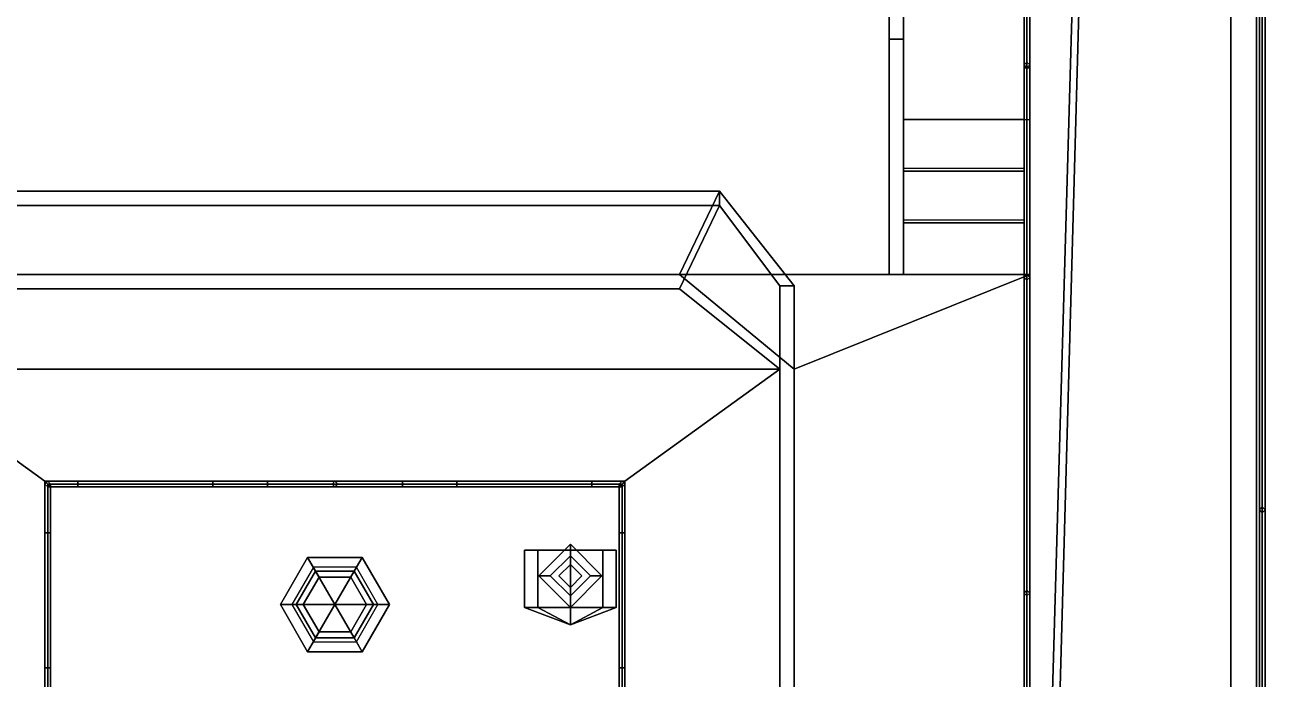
# Model space of a CAD drawing. Header units: millimetres. Extents: x -3.5 to 3.5, y -23.5 to 25.1.
# Drawn here: x -1.08 to 3.24, y -4.36 to -2.08 of the extents above; entities that cross this region are included whole.
import ezdxf

# ---------------------------------------------------------------- set-up
doc = ezdxf.new("R2010")
doc.units = ezdxf.units.MM
doc.layers.add('railings', color=6, linetype='Continuous')
doc.layers.add('superstructure', color=3, linetype='Continuous')

msp = doc.modelspace()

# ---------------------------------------------------------------- linework, layer by layer
for points in [[(3.24, -23.47, 1.46), (3.24, 21.45, 1.46), (2.38, -9.68, 1.46), (2.38, -22.5, 1.46)], [(3.24, 21.45, 1.46), (3.24, 21.45, 1.46), (2.42, -7.16, 1.46), (2.38, -9.68, 1.46)], [(2.42, -7.16, 1.46), (3.24, 21.45, 1.46), (3.24, 21.45, 1.46), (2.42, 0.73, 1.46)], [(3.24, 21.45, 1.46), (3.24, -23.47, 1.46), (3.24, -23.47), (3.24, 20.5995)], [(3.24, 20.5995), (3.24, -21.38, -0.39), (3.24, -16.49, -1.19), (3.24, 12.85, -1.19)], [(3.24, -23.47), (3.24, -23.47), (3.24, -21.38, -0.39), (3.24, 20.5995)], [(3.12, 12.85, -1.31), (3.12, -16.49, -1.31), (-3.12, -16.49, -1.31), (-3.12, 12.85, -1.31)], [(3.21, 12.85, -1.28), (3.21, -16.49, -1.28), (3.12, -16.49, -1.31), (3.12, 12.85, -1.31)], [(3.24, 12.85, -1.19), (3.24, -16.49, -1.19), (3.21, -16.49, -1.28), (3.21, 12.85, -1.28)], [(1.93, -2.95, 2.94), (1.93, -0.32, 2.94), (1.93, -0.32, 4.13), (1.93, -2.13, 4.13)], [(1.93, -0.32, 4.13), (1.93, -2.13, 4.13), (1.98, -2.13, 4.13), (1.98, -0.32, 4.13)], [(1.98, -2.95, 2.94), (1.98, -0.32, 2.94), (1.98, -0.32, 4.13), (1.98, -2.13, 4.13)], [(1.93, -2.95, 2.94), (1.93, -2.95, 2.94), (1.93, -2.13, 4.13), (1.93, -2.95, 3.73)], [(1.93, -2.13, 4.13), (1.93, -2.95, 3.73), (1.98, -2.95, 3.73), (1.98, -2.13, 4.13)], [(1.98, -2.95, 2.94), (1.98, -2.95, 2.94), (1.98, -2.13, 4.13), (1.98, -2.95, 3.73)], [(1.34, -2.66, 5.16), (1.2, -2.95, 4.84), (-1.2, -2.95, 4.84), (-1.34, -2.66, 5.16)], [(-1.34, -2.71, 5.16), (1.34, -2.71, 5.16), (1.34, -2.66, 5.16), (-1.34, -2.66, 5.16)], [(1.6, -2.99, 5.16), (1.6, -3.28, 4.84), (1.2, -2.95, 4.84), (1.34, -2.66, 5.16)], [(1.34, -2.71, 5.16), (1.55, -2.99, 5.16), (1.6, -2.99, 5.16), (1.34, -2.66, 5.16)], [(-1.2, -3, 4.84), (1.2, -3, 4.84), (1.34, -2.71, 5.16), (-1.34, -2.71, 5.16)], [(1.2, -3, 4.84), (1.55, -3.28, 4.84), (1.55, -2.99, 5.16), (1.34, -2.71, 5.16)], [(1.2, -2.95, 4.84), (1.2, -2.95, 3.73), (-1.2, -2.95, 3.73), (-1.2, -2.95, 4.84)], [(1.6, -3.28, 4.84), (1.6, -3.28, 3.73), (1.2, -2.95, 3.73), (1.2, -2.95, 4.84)], [(-1.2, -3, 3.73), (1.2, -3, 3.73), (1.2, -3, 4.84), (-1.2, -3, 4.84)], [(1.2, -3, 3.73), (1.55, -3.28, 3.73), (1.55, -3.28, 4.84), (1.2, -3, 4.84)], [(1.55, -3.28, 4.84), (1.55, -5.27, 4.84), (1.55, -5.27, 5.16), (1.55, -2.99, 5.16)], [(1.55, -2.99, 5.16), (1.55, -5.27, 5.16), (1.6, -5.27, 5.16), (1.6, -2.99, 5.16)], [(1.6, -5.27, 5.16), (1.6, -5.27, 4.84), (1.6, -3.28, 4.84), (1.6, -2.99, 5.16)], [(1.55, -3.28, 3.73), (1.55, -7.11, 3.73), (1.55, -7.11, 4.84), (1.55, -5.27, 4.84)], [(1.55, -3.28, 3.73), (1.55, -5.27, 4.84), (1.55, -5.27, 4.84), (1.55, -3.28, 4.84)], [(1.6, -7.16, 4.84), (1.6, -7.16, 3.73), (1.6, -3.28, 3.73), (1.6, -5.27, 4.84)], [(1.6, -5.27, 4.84), (1.6, -5.27, 4.84), (1.6, -3.28, 3.73), (1.6, -3.28, 4.84)]]:
    msp.add_3dface(points)
at = {"layer": 'railings'}
for points in [[(3.22, -23.45, 2.35), (3.23, -23.46, 2.36), (3.23, 21.45, 2.36), (3.22, 21.45, 2.35)], [(3.23, -23.46, 2.34), (3.22, -23.45, 2.35), (3.22, 21.45, 2.35), (3.23, 21.45, 2.34)], [(3.22, -23.45, 1.94), (3.23, -23.46, 1.95), (3.23, 21.45, 1.95), (3.22, 21.45, 1.94)], [(3.23, -23.46, 1.93), (3.22, -23.45, 1.94), (3.22, 21.45, 1.94), (3.23, 21.45, 1.93)], [(3.23, -23.46, 2.36), (3.24, -23.47, 2.35), (3.24, 21.45, 2.35), (3.23, 21.45, 2.36)], [(3.24, -23.47, 2.35), (3.23, -23.46, 2.34), (3.23, 21.45, 2.34), (3.24, 21.45, 2.35)], [(3.23, -23.46, 1.95), (3.24, -23.47, 1.94), (3.24, 21.45, 1.94), (3.23, 21.45, 1.95)], [(3.24, -23.47, 1.94), (3.23, -23.46, 1.93), (3.23, 21.45, 1.93), (3.24, 21.45, 1.94)], [(2.4, 0.73, 3.43), (2.41, 0.73, 3.42), (2.41, -2.23, 3.42), (2.4, -2.23, 3.43)], [(2.41, 0.73, 3.44), (2.4, 0.73, 3.43), (2.4, -2.23, 3.43), (2.41, -2.23, 3.44)], [(2.4, 0.73, 3.83), (2.41, 0.73, 3.82), (2.41, -2.23, 3.82), (2.4, -2.23, 3.83)], [(2.41, 0.73, 3.84), (2.4, 0.73, 3.83), (2.4, -2.23, 3.83), (2.41, -2.23, 3.84)], [(2.41, 0.73, 3.42), (2.42, 0.73, 3.43), (2.42, -2.23, 3.43), (2.41, -2.23, 3.42)], [(2.42, 0.73, 3.43), (2.41, 0.73, 3.44), (2.41, -2.23, 3.44), (2.42, -2.23, 3.43)], [(2.41, 0.73, 3.82), (2.42, 0.73, 3.83), (2.42, -2.23, 3.83), (2.41, -2.23, 3.82)], [(2.42, 0.73, 3.83), (2.41, 0.73, 3.84), (2.41, -2.23, 3.84), (2.42, -2.23, 3.83)], [(2.4, -2.22, 3.83), (2.41, -2.21, 3.82), (2.41, -2.21, 2.94), (2.4, -2.22, 2.94)], [(2.41, -2.23, 3.82), (2.4, -2.22, 3.83), (2.4, -2.22, 2.94), (2.41, -2.23, 2.94)], [(2.4, -2.23, 3.43), (2.41, -2.23, 3.42), (2.41, -2.95, 4.21), (2.4, -2.95, 4.22)], [(2.41, -2.23, 3.44), (2.4, -2.23, 3.43), (2.4, -2.95, 4.22), (2.41, -2.95, 4.23)], [(2.4, -2.23, 3.83), (2.41, -2.23, 3.82), (2.41, -2.95, 4.61), (2.4, -2.95, 4.62)], [(2.41, -2.23, 3.84), (2.4, -2.23, 3.83), (2.4, -2.95, 4.62), (2.41, -2.95, 4.63)], [(2.41, -2.21, 3.82), (2.42, -2.22, 3.83), (2.42, -2.22, 2.94), (2.41, -2.21, 2.94)], [(2.42, -2.22, 3.83), (2.41, -2.23, 3.82), (2.41, -2.23, 2.94), (2.42, -2.22, 2.94)], [(2.41, -2.23, 3.42), (2.42, -2.23, 3.43), (2.42, -2.95, 4.22), (2.41, -2.95, 4.21)], [(2.42, -2.23, 3.43), (2.41, -2.23, 3.44), (2.41, -2.95, 4.23), (2.42, -2.95, 4.22)], [(2.41, -2.23, 3.82), (2.42, -2.23, 3.83), (2.42, -2.95, 4.62), (2.41, -2.95, 4.61)], [(2.42, -2.23, 3.83), (2.41, -2.23, 3.84), (2.41, -2.95, 4.63), (2.42, -2.95, 4.62)], [(2.4, -2.96, 4.62), (2.41, -2.95, 4.61), (2.41, -2.95, 3.73), (2.4, -2.96, 3.73)], [(2.4, -2.95, 4.22), (2.41, -2.95, 4.21), (2.41, -7.16, 4.21), (2.4, -7.16, 4.22)], [(2.41, -2.95, 4.23), (2.4, -2.95, 4.22), (2.4, -7.16, 4.22), (2.41, -7.16, 4.23)], [(2.4, -2.95, 4.62), (2.41, -2.95, 4.61), (2.41, -7.16, 4.61), (2.4, -7.16, 4.62)], [(2.41, -2.95, 4.63), (2.4, -2.95, 4.62), (2.4, -7.16, 4.62), (2.41, -7.16, 4.63)], [(2.41, -2.97, 4.61), (2.4, -2.96, 4.62), (2.4, -2.96, 3.73), (2.41, -2.97, 3.73)], [(2.41, -2.95, 4.61), (2.42, -2.96, 4.62), (2.42, -2.96, 3.73), (2.41, -2.95, 3.73)], [(2.41, -2.95, 4.21), (2.42, -2.95, 4.22), (2.42, -7.16, 4.22), (2.41, -7.16, 4.21)], [(2.42, -2.95, 4.22), (2.41, -2.95, 4.23), (2.41, -7.16, 4.23), (2.42, -7.16, 4.22)], [(2.41, -2.95, 4.61), (2.42, -2.95, 4.62), (2.42, -7.16, 4.62), (2.41, -7.16, 4.61)], [(2.42, -2.95, 4.62), (2.41, -2.95, 4.63), (2.41, -7.16, 4.63), (2.42, -7.16, 4.62)], [(2.42, -2.96, 4.62), (2.41, -2.97, 4.61), (2.41, -2.97, 3.73), (2.42, -2.96, 3.73)], [(-1, -3.67, 5.89), (-1.01, -3.68, 5.89), (-1.01, -3.68, 6.88), (-1, -3.67, 6.88)], [(-1, -7.15, 6.87), (-1.01, -7.16, 6.88), (-1.01, -3.67, 6.88), (-1, -3.68, 6.87)], [(-1.01, -7.16, 6.88), (-1, -7.15, 6.89), (-1, -3.68, 6.89), (-1.01, -3.67, 6.88)], [(1.01, -3.67, 6.88), (1, -3.68, 6.87), (-1, -3.68, 6.87), (-1.01, -3.67, 6.88)], [(1, -3.68, 6.89), (1.01, -3.67, 6.88), (-1.01, -3.67, 6.88), (-1, -3.68, 6.89)], [(-0.99, -3.68, 5.89), (-1, -3.67, 5.89), (-1, -3.67, 6.88), (-0.99, -3.68, 6.88)], [(1, -3.67, 6.18), (0.99, -3.68, 6.17), (-0.99, -3.68, 6.17), (-1, -3.67, 6.18)], [(0.99, -3.68, 6.19), (1, -3.67, 6.18), (-1, -3.67, 6.18), (-0.99, -3.68, 6.19)], [(1, -3.67, 6.5), (0.99, -3.68, 6.49), (-0.99, -3.68, 6.49), (-1, -3.67, 6.5)], [(0.99, -3.68, 6.51), (1, -3.67, 6.5), (-1, -3.67, 6.5), (-0.99, -3.68, 6.51)], [(0, -3.67, 5.89), (-0.01, -3.68, 5.89), (-0.01, -3.68, 6.87), (0, -3.67, 6.88)], [(0.01, -3.68, 5.89), (0, -3.67, 5.89), (0, -3.67, 6.88), (0.01, -3.68, 6.87)], [(1, -3.67, 5.89), (0.99, -3.68, 5.89), (0.99, -3.68, 6.88), (1, -3.67, 6.88)], [(1.01, -3.68, 5.89), (1, -3.67, 5.89), (1, -3.67, 6.88), (1.01, -3.68, 6.88)], [(1.01, -7.16, 6.88), (1, -7.15, 6.87), (1, -3.68, 6.87), (1.01, -3.67, 6.88)], [(1, -7.15, 6.89), (1.01, -7.16, 6.88), (1.01, -3.67, 6.88), (1, -3.68, 6.89)], [(-1.01, -3.68, 5.89), (-1, -3.69, 5.89), (-1, -3.69, 6.88), (-1.01, -3.68, 6.88)], [(-1, -7.14, 6.17), (-1.01, -7.15, 6.18), (-1.01, -3.68, 6.18), (-1, -3.69, 6.17)], [(-1.01, -7.15, 6.18), (-1, -7.14, 6.19), (-1, -3.69, 6.19), (-1.01, -3.68, 6.18)], [(-1, -7.14, 6.49), (-1.01, -7.15, 6.5), (-1.01, -3.68, 6.5), (-1, -3.69, 6.49)], [(-1.01, -7.15, 6.5), (-1, -7.14, 6.51), (-1, -3.69, 6.51), (-1.01, -3.68, 6.5)], [(-1, -3.69, 5.89), (-0.99, -3.68, 5.89), (-0.99, -3.68, 6.88), (-1, -3.69, 6.88)], [(-0.99, -7.15, 6.18), (-1, -7.14, 6.17), (-1, -3.69, 6.17), (-0.99, -3.68, 6.18)], [(-1, -7.14, 6.19), (-0.99, -7.15, 6.18), (-0.99, -3.68, 6.18), (-1, -3.69, 6.19)], [(0.99, -3.68, 6.17), (1, -3.69, 6.18), (-1, -3.69, 6.18), (-0.99, -3.68, 6.17)], [(1, -3.69, 6.18), (0.99, -3.68, 6.19), (-0.99, -3.68, 6.19), (-1, -3.69, 6.18)], [(-0.99, -7.15, 6.5), (-1, -7.14, 6.49), (-1, -3.69, 6.49), (-0.99, -3.68, 6.5)], [(-1, -7.14, 6.51), (-0.99, -7.15, 6.5), (-0.99, -3.68, 6.5), (-1, -3.69, 6.51)], [(-0.99, -7.14, 6.88), (-1, -7.15, 6.87), (-1, -3.68, 6.87), (-0.99, -3.69, 6.88)], [(-1, -7.15, 6.89), (-0.99, -7.14, 6.88), (-0.99, -3.69, 6.88), (-1, -3.68, 6.89)], [(0.99, -3.68, 6.49), (1, -3.69, 6.5), (-1, -3.69, 6.5), (-0.99, -3.68, 6.49)], [(1, -3.69, 6.5), (0.99, -3.68, 6.51), (-0.99, -3.68, 6.51), (-1, -3.69, 6.5)], [(1, -3.68, 6.87), (0.99, -3.69, 6.88), (-0.99, -3.69, 6.88), (-1, -3.68, 6.87)], [(0.99, -3.69, 6.88), (1, -3.68, 6.89), (-1, -3.68, 6.89), (-0.99, -3.69, 6.88)], [(-0.01, -3.68, 5.89), (0, -3.69, 5.89), (0, -3.69, 6.88), (-0.01, -3.68, 6.87)], [(0, -3.69, 5.89), (0.01, -3.68, 5.89), (0.01, -3.68, 6.87), (0, -3.69, 6.88)], [(0.99, -3.68, 5.89), (1, -3.69, 5.89), (1, -3.69, 6.88), (0.99, -3.68, 6.88)], [(1, -7.14, 6.17), (0.99, -7.15, 6.18), (0.99, -3.68, 6.18), (1, -3.69, 6.17)], [(0.99, -7.15, 6.18), (1, -7.14, 6.19), (1, -3.69, 6.19), (0.99, -3.68, 6.18)], [(1, -7.14, 6.49), (0.99, -7.15, 6.5), (0.99, -3.68, 6.5), (1, -3.69, 6.49)], [(0.99, -7.15, 6.5), (1, -7.14, 6.51), (1, -3.69, 6.51), (0.99, -3.68, 6.5)], [(1, -7.15, 6.87), (0.99, -7.14, 6.88), (0.99, -3.69, 6.88), (1, -3.68, 6.87)], [(0.99, -7.14, 6.88), (1, -7.15, 6.89), (1, -3.68, 6.89), (0.99, -3.69, 6.88)], [(1, -3.69, 5.89), (1.01, -3.68, 5.89), (1.01, -3.68, 6.88), (1, -3.69, 6.88)], [(1.01, -7.15, 6.18), (1, -7.14, 6.17), (1, -3.69, 6.17), (1.01, -3.68, 6.18)], [(1, -7.14, 6.19), (1.01, -7.15, 6.18), (1.01, -3.68, 6.18), (1, -3.69, 6.19)], [(1.01, -7.15, 6.5), (1, -7.14, 6.49), (1, -3.69, 6.49), (1.01, -3.68, 6.5)], [(1, -7.14, 6.51), (1.01, -7.15, 6.5), (1.01, -3.68, 6.5), (1, -3.69, 6.51)], [(3.22, -3.77, 2.35), (3.23, -3.76, 2.34), (3.23, -3.76, 1.46), (3.22, -3.77, 1.46)], [(3.23, -3.78, 2.34), (3.22, -3.77, 2.35), (3.22, -3.77, 1.46), (3.23, -3.78, 1.46)], [(3.23, -3.76, 2.34), (3.24, -3.77, 2.35), (3.24, -3.77, 1.46), (3.23, -3.76, 1.46)], [(3.24, -3.77, 2.35), (3.23, -3.78, 2.34), (3.23, -3.78, 1.46), (3.24, -3.77, 1.46)], [(2.4, -4.06, 4.62), (2.41, -4.05, 4.61), (2.41, -4.05, 3.73), (2.4, -4.06, 3.73)], [(2.41, -4.07, 4.61), (2.4, -4.06, 4.62), (2.4, -4.06, 3.73), (2.41, -4.07, 3.73)], [(2.41, -4.05, 4.61), (2.42, -4.06, 4.62), (2.42, -4.06, 3.73), (2.41, -4.05, 3.73)], [(2.42, -4.06, 4.62), (2.41, -4.07, 4.61), (2.41, -4.07, 3.73), (2.42, -4.06, 3.73)]]:
    msp.add_3dface(points, dxfattribs=at)
at = {"layer": 'superstructure'}
for points in [[(-2.42, 0.73, 2.94), (-2.42, -2.95, 2.94), (2.42, -2.95, 2.94), (2.42, 0.73, 2.94)], [(2.42, -2.95, 2.94), (2.42, -7.16, 1.46), (2.42, 0.73, 1.46), (2.42, 0.73, 2.94)], [(2.4, -2.23, 2.94), (2.4, -2.41, 2.94), (2.4, -2.95, 3.53), (2.4, -2.95, 3.73)], [(2.42, -2.95, 3.73), (2.42, -2.23, 2.94), (2.4, -2.23, 2.94), (2.4, -2.95, 3.73)], [(2.42, -2.95, 3.53), (2.42, -2.41, 2.94), (2.42, -2.23, 2.94), (2.42, -2.95, 3.73)], [(2.4, -2.58, 3.13), (2.4, -2.41, 3.13), (1.98, -2.41, 3.13), (1.98, -2.58, 3.13)], [(2.4, -2.41, 3.13), (2.4, -2.41, 3.11), (1.98, -2.41, 3.11), (1.98, -2.41, 3.13)], [(2.4, -2.95, 3.53), (2.4, -2.41, 2.94), (2.42, -2.41, 2.94), (2.42, -2.95, 3.53)], [(2.4, -2.76, 3.33), (2.4, -2.59, 3.33), (1.98, -2.59, 3.33), (1.98, -2.76, 3.33)], [(2.4, -2.59, 3.33), (2.4, -2.59, 3.31), (1.98, -2.59, 3.31), (1.98, -2.59, 3.33)], [(2.4, -2.95, 3.53), (2.4, -2.77, 3.53), (1.98, -2.77, 3.53), (1.98, -2.95, 3.53)], [(2.4, -2.77, 3.53), (2.4, -2.77, 3.51), (1.98, -2.77, 3.51), (1.98, -2.77, 3.53)], [(2.42, -2.95, 3.73), (2.42, -2.95, 2.94), (-2.42, -2.95, 2.94), (-2.42, -2.95, 3.73)], [(1.6, -3.28, 3.73), (2.42, -2.95, 3.73), (1.2, -2.95, 3.73), (1.6, -3.28, 3.73)], [(1.6, -7.16, 3.73), (2.42, -7.16, 3.73), (2.42, -2.95, 3.73), (1.6, -3.28, 3.73)], [(2.42, -7.16, 3.73), (2.42, -7.16, 1.46), (2.42, -2.95, 2.94), (2.42, -2.95, 3.73)], [(1.55, -3.28, 3.73), (1.2, -3, 3.73), (-1.2, -3, 3.73), (-1.55, -3.28, 3.73)], [(-1.55, -3.28, 3.73), (-1.55, -7.11, 3.73), (-1.01, -7.11, 3.73), (-1.01, -3.67, 3.73)], [(1.01, -3.67, 3.73), (1.55, -3.28, 3.73), (-1.55, -3.28, 3.73), (-1.01, -3.67, 3.73)], [(1.01, -7.11, 3.73), (1.55, -7.11, 3.73), (1.55, -3.28, 3.73), (1.01, -3.67, 3.73)], [(-1.01, -3.67, 3.73), (-1.01, -7.11, 3.73), (-1.01, -5.27, 3.81), (-1.01, -4.6, 3.81)], [(-1.01, -3.67, 5.89), (-1.01, -7.16, 5.89), (1.01, -7.16, 5.89), (1.01, -3.67, 5.89)], [(0.895, -3.67, 4.91), (1.01, -3.67, 3.73), (-1.01, -3.67, 3.73), (-0.895, -3.67, 4.91)], [(-1.01, -4.6, 5.42), (-1.01, -6.11, 5.42), (-1.01, -6.64, 5.66), (-1.01, -3.67, 5.89)], [(-1.01, -3.85, 5.42), (-1.01, -4.6, 5.42), (-1.01, -4.6, 5.42), (-1.01, -3.67, 5.89)], [(-1.01, -3.67, 3.73), (-1.01, -3.85, 4.91), (-1.01, -3.85, 5.42), (-1.01, -3.67, 5.89)], [(-1.01, -4.6, 3.81), (-1.01, -4.32, 4.91), (-1.01, -3.85, 4.91), (-1.01, -3.67, 3.73)], [(-0.895, -3.67, 4.91), (-1.01, -3.67, 3.73), (-1.01, -3.67, 5.89), (-0.895, -3.67, 5.42)], [(0.895, -3.67, 5.42), (-0.895, -3.67, 5.42), (-1.01, -3.67, 5.89), (1.01, -3.67, 5.89)], [(-1.01, -6.64, 5.66), (-1.01, -6.83, 5.66), (-1.01, -7.16, 5.89), (-1.01, -3.67, 5.89)], [(-0.895, -3.69, 4.91), (-0.895, -3.67, 4.91), (-0.895, -3.67, 5.42), (-0.895, -3.69, 5.42)], [(-0.895, -3.67, 4.91), (-0.895, -3.69, 4.91), (-0.425, -3.69, 4.91), (-0.425, -3.67, 4.91)], [(-0.425, -3.69, 5.42), (-0.895, -3.69, 5.42), (-0.895, -3.67, 5.42), (-0.425, -3.67, 5.42)], [(-0.425, -3.67, 4.91), (-0.425, -3.69, 4.91), (-0.425, -3.69, 5.42), (-0.425, -3.67, 5.42)], [(-0.235, -3.67, 4.91), (-0.425, -3.67, 4.91), (-0.425, -3.67, 5.42), (-0.235, -3.67, 5.42)], [(-0.235, -3.69, 4.91), (-0.235, -3.67, 4.91), (-0.235, -3.67, 5.42), (-0.235, -3.69, 5.42)], [(-0.235, -3.67, 4.91), (-0.235, -3.69, 4.91), (0.235, -3.69, 4.91), (0.235, -3.67, 4.91)], [(0.235, -3.69, 5.42), (-0.235, -3.69, 5.42), (-0.235, -3.67, 5.42), (0.235, -3.67, 5.42)], [(0.235, -3.67, 4.91), (0.235, -3.69, 4.91), (0.235, -3.69, 5.42), (0.235, -3.67, 5.42)], [(0.425, -3.67, 4.91), (0.235, -3.67, 4.91), (0.235, -3.67, 5.42), (0.425, -3.67, 5.42)], [(0.425, -3.69, 4.91), (0.425, -3.67, 4.91), (0.425, -3.67, 5.42), (0.425, -3.69, 5.42)], [(0.425, -3.67, 4.91), (0.425, -3.69, 4.91), (0.895, -3.69, 4.91), (0.895, -3.67, 4.91)], [(0.895, -3.69, 5.42), (0.425, -3.69, 5.42), (0.425, -3.67, 5.42), (0.895, -3.67, 5.42)], [(0.895, -3.67, 4.91), (0.895, -3.69, 4.91), (0.895, -3.69, 5.42), (0.895, -3.67, 5.42)], [(1.01, -3.67, 3.73), (0.895, -3.67, 4.91), (0.895, -3.67, 5.42), (1.01, -3.67, 5.89)], [(1.01, -5.27, 3.81), (1.01, -7.11, 3.73), (1.01, -3.67, 3.73), (1.01, -4.6, 3.81)], [(1.01, -3.67, 3.73), (1.01, -3.85, 4.91), (1.01, -4.32, 4.91), (1.01, -4.6, 3.81)], [(1.01, -3.85, 4.91), (1.01, -3.67, 3.73), (1.01, -3.67, 5.89), (1.01, -3.85, 5.42)], [(1.01, -6.11, 5.42), (1.01, -5.64, 5.42), (1.01, -3.67, 5.89), (1.01, -6.64, 5.66)], [(1.01, -5.64, 5.42), (1.01, -3.85, 5.42), (1.01, -3.67, 5.89)], [(1.01, -6.83, 5.66), (1.01, -6.64, 5.66), (1.01, -3.67, 5.89), (1.01, -7.16, 5.89)], [(-0.425, -3.69, 4.91), (-0.895, -3.69, 4.91), (-0.895, -3.69, 5.42), (-0.425, -3.69, 5.42)], [(0.235, -3.69, 4.91), (-0.235, -3.69, 4.91), (-0.235, -3.69, 5.42), (0.235, -3.69, 5.42)], [(0.895, -3.69, 4.91), (0.425, -3.69, 4.91), (0.425, -3.69, 5.42), (0.895, -3.69, 5.42)], [(-1.01, -3.85, 4.91), (-0.99, -3.85, 4.91), (-0.99, -3.85, 5.42), (-1.01, -3.85, 5.42)], [(-1.01, -4.32, 4.91), (-0.99, -4.32, 4.91), (-0.99, -3.85, 4.91), (-1.01, -3.85, 4.91)], [(-0.99, -3.85, 5.42), (-0.99, -4.32, 5.42), (-1.01, -4.32, 5.42), (-1.01, -3.85, 5.42)], [(-0.99, -3.85, 4.91), (-0.99, -4.32, 4.91), (-0.99, -4.32, 5.42), (-0.99, -3.85, 5.42)], [(0.99, -3.85, 4.91), (1.01, -3.85, 4.91), (1.01, -3.85, 5.42), (0.99, -3.85, 5.42)], [(0.99, -4.32, 4.91), (0.99, -3.85, 4.91), (0.99, -3.85, 5.42), (0.99, -4.32, 5.42)], [(1.01, -3.85, 4.91), (0.99, -3.85, 4.91), (0.99, -4.32, 4.91), (1.01, -4.32, 4.91)], [(0.99, -4.32, 5.42), (0.99, -3.85, 5.42), (1.01, -3.85, 5.42), (1.01, -4.32, 5.42)], [(0.66, -3.91, 6.87), (0.9331, -3.91, 6.7569), (0.82, -3.91, 6.71), (0.7069, -3.91, 6.7569)], [(0.66, -4.11, 6.87), (0.7069, -4.11, 6.9831), (0.7069, -3.91, 6.9831), (0.66, -3.91, 6.87)], [(0.7069, -4.11, 6.7569), (0.66, -4.11, 6.87), (0.66, -3.91, 6.87), (0.7069, -3.91, 6.7569)], [(0.7069, -3.91, 6.9831), (0.98, -3.91, 6.87), (0.9331, -3.91, 6.7569), (0.66, -3.91, 6.87)], [(0.82, -4.11, 6.71), (0.7069, -4.11, 6.7569), (0.7069, -3.91, 6.7569), (0.82, -3.91, 6.71)], [(0.7069, -4.11, 6.9831), (0.82, -4.11, 7.03), (0.82, -3.91, 7.03), (0.7069, -3.91, 6.9831)], [(0.82, -3.91, 7.03), (0.9331, -3.91, 6.9831), (0.98, -3.91, 6.87), (0.7069, -3.91, 6.9831)], [(0.82, -3.89, 5.89), (0.71, -4, 5.89), (0.71, -4, 6.02), (0.82, -3.89, 6.02)], [(0.75, -4, 6.23), (0.82, -3.93, 6.23), (0.82, -3.89, 6.02), (0.71, -4, 6.02)], [(0.75, -4, 6.23), (0.82, -4.07, 6.23), (0.89, -4, 6.23), (0.82, -3.93, 6.23)], [(0.93, -4, 5.89), (0.82, -3.89, 5.89), (0.82, -3.89, 6.02), (0.93, -4, 6.02)], [(0.82, -3.93, 6.23), (0.89, -4, 6.23), (0.93, -4, 6.02), (0.82, -3.89, 6.02)], [(0.9331, -4.11, 6.7569), (0.82, -4.11, 6.71), (0.82, -3.91, 6.71), (0.9331, -3.91, 6.7569)], [(0.82, -4.11, 7.03), (0.9331, -4.11, 6.9831), (0.9331, -3.91, 6.9831), (0.82, -3.91, 7.03)], [(0.9331, -4.11, 6.9831), (0.98, -4.11, 6.87), (0.98, -3.91, 6.87), (0.9331, -3.91, 6.9831)], [(0.98, -4.11, 6.87), (0.9331, -4.11, 6.7569), (0.9331, -3.91, 6.7569), (0.98, -3.91, 6.87)], [(-0.055, -4.0047, 6.58), (-0.11, -4.1, 6.58), (-0.19, -4.1, 6.85), (-0.095, -3.9355, 6.85)], [(-0.0672, -3.9836, 6.88), (-0.095, -3.9355, 6.85), (-0.19, -4.1, 6.85), (-0.1344, -4.1, 6.88)], [(-0.075, -3.9701, 5.89), (-0.15, -4.1, 5.89), (-0.11, -4.1, 6.58), (-0.055, -4.0047, 6.58)], [(0.055, -4.0047, 6.58), (-0.055, -4.0047, 6.58), (-0.095, -3.9355, 6.85), (0.095, -3.9355, 6.85)], [(0.0672, -3.9836, 6.88), (0.095, -3.9355, 6.85), (-0.095, -3.9355, 6.85), (-0.0672, -3.9836, 6.88)], [(0.075, -3.9701, 5.89), (-0.075, -3.9701, 5.89), (-0.055, -4.0047, 6.58), (0.055, -4.0047, 6.58)], [(0.11, -4.1, 6.58), (0.055, -4.0047, 6.58), (0.095, -3.9355, 6.85), (0.19, -4.1, 6.85)], [(0.15, -4.1, 5.89), (0.075, -3.9701, 5.89), (0.055, -4.0047, 6.58), (0.11, -4.1, 6.58)], [(0.1344, -4.1, 6.88), (0.19, -4.1, 6.85), (0.095, -3.9355, 6.85), (0.0672, -3.9836, 6.88)], [(0.82, -3.96, 6.23), (0.78, -4, 6.23), (0.78, -4, 6.73), (0.82, -3.96, 6.71)], [(0.86, -4, 6.23), (0.82, -3.96, 6.23), (0.82, -3.96, 6.71), (0.86, -4, 6.73)], [(0, -4.1, 6.9), (-0.0672, -3.9836, 6.88), (-0.1344, -4.1, 6.88), (0, -4.1, 6.9)], [(0, -4.1, 6.9), (0.0672, -3.9836, 6.88), (-0.0672, -3.9836, 6.88), (0, -4.1, 6.9)], [(0, -4.1, 6.9), (0.1344, -4.1, 6.88), (0.0672, -3.9836, 6.88), (0, -4.1, 6.9)], [(0.71, -4, 5.89), (0.82, -4.11, 5.89), (0.82, -4.11, 6.02), (0.71, -4, 6.02)], [(0.82, -4.07, 6.23), (0.75, -4, 6.23), (0.71, -4, 6.02), (0.82, -4.11, 6.02)], [(0.78, -4, 6.23), (0.82, -4.04, 6.23), (0.82, -4.04, 6.71), (0.78, -4, 6.73)], [(0.82, -4.04, 6.23), (0.86, -4, 6.23), (0.86, -4, 6.73), (0.82, -4.04, 6.71)], [(0.82, -4.11, 5.89), (0.93, -4, 5.89), (0.93, -4, 6.02), (0.82, -4.11, 6.02)], [(0.89, -4, 6.23), (0.82, -4.07, 6.23), (0.82, -4.11, 6.02), (0.93, -4, 6.02)], [(-0.11, -4.1, 6.58), (-0.055, -4.1953, 6.58), (-0.095, -4.2645, 6.85), (-0.19, -4.1, 6.85)], [(-0.1344, -4.1, 6.88), (-0.19, -4.1, 6.85), (-0.095, -4.2645, 6.85), (-0.0672, -4.2164, 6.88)], [(-0.15, -4.1, 5.89), (-0.075, -4.2299, 5.89), (-0.055, -4.1953, 6.58), (-0.11, -4.1, 6.58)], [(0, -4.1, 6.9), (-0.1344, -4.1, 6.88), (-0.0672, -4.2164, 6.88), (0, -4.1, 6.9)], [(0, -4.1, 6.9), (-0.0672, -4.2164, 6.88), (0.0672, -4.2164, 6.88), (0, -4.1, 6.9)], [(0, -4.1, 6.9), (0.0672, -4.2164, 6.88), (0.1344, -4.1, 6.88), (0, -4.1, 6.9)], [(0.075, -4.2299, 5.89), (0.15, -4.1, 5.89), (0.11, -4.1, 6.58), (0.055, -4.1953, 6.58)], [(0.055, -4.1953, 6.58), (0.11, -4.1, 6.58), (0.19, -4.1, 6.85), (0.095, -4.2645, 6.85)], [(0.0672, -4.2164, 6.88), (0.095, -4.2645, 6.85), (0.19, -4.1, 6.85), (0.1344, -4.1, 6.88)], [(0.66, -4.11, 6.87), (0.7069, -4.11, 6.7569), (0.82, -4.17, 6.87)], [(0.7069, -4.11, 6.9831), (0.66, -4.11, 6.87), (0.82, -4.17, 6.87)], [(0.7069, -4.11, 6.7569), (0.82, -4.11, 6.71), (0.82, -4.17, 6.87)], [(0.82, -4.11, 7.03), (0.7069, -4.11, 6.9831), (0.82, -4.17, 6.87)], [(0.82, -4.11, 6.71), (0.9331, -4.11, 6.7569), (0.82, -4.17, 6.87)], [(0.9331, -4.11, 6.7569), (0.98, -4.11, 6.87), (0.82, -4.17, 6.87)], [(0.98, -4.11, 6.87), (0.9331, -4.11, 6.9831), (0.82, -4.17, 6.87)], [(0.9331, -4.11, 6.9831), (0.82, -4.11, 7.03), (0.82, -4.17, 6.87)], [(-0.055, -4.1953, 6.58), (0.055, -4.1953, 6.58), (0.095, -4.2645, 6.85), (-0.095, -4.2645, 6.85)], [(-0.0672, -4.2164, 6.88), (-0.095, -4.2645, 6.85), (0.095, -4.2645, 6.85), (0.0672, -4.2164, 6.88)], [(-0.075, -4.2299, 5.89), (0.075, -4.2299, 5.89), (0.055, -4.1953, 6.58), (-0.055, -4.1953, 6.58)], [(-0.99, -4.32, 4.91), (-1.01, -4.32, 4.91), (-1.01, -4.32, 5.42), (-0.99, -4.32, 5.42)], [(-1.01, -4.32, 4.91), (-1.01, -4.6, 3.81), (-1.01, -4.6, 5.42), (-1.01, -4.32, 5.42)], [(1.01, -4.32, 4.91), (0.99, -4.32, 4.91), (0.99, -4.32, 5.42), (1.01, -4.32, 5.42)], [(1.01, -4.6, 3.81), (1.01, -4.32, 4.91), (1.01, -4.32, 5.42), (1.01, -4.6, 5.42)]]:
    msp.add_3dface(points, dxfattribs=at)

doc.saveas('drawing.dxf')
